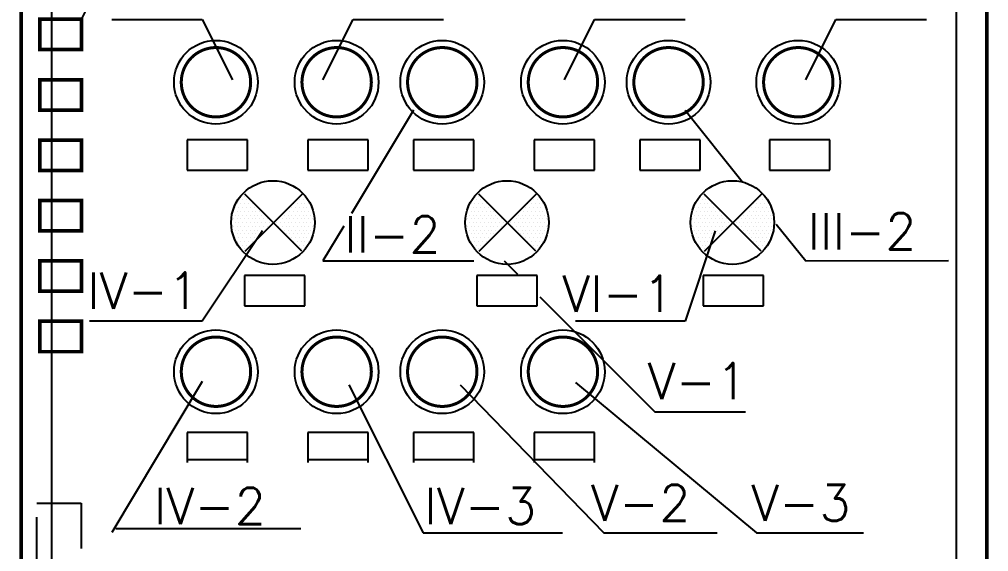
# Model space of a CAD drawing. Extents: x 385 to 3225, y -5 to 1635.
# Drawn here: x 2744.8 to 2825.1, y 1103.1 to 1147.2 of the extents above; entities that cross this region are included whole.
import ezdxf

# ---------------------------------------------------------------- set-up
doc = ezdxf.new("R2010")
doc.units = 0
doc.header["$LTSCALE"] = 30
doc.header["$MEASUREMENT"] = 0
doc.linetypes.add('HIDDEN2', pattern=[0.1875, 0.125, -0.0625])
doc.layers.get('0').update_dxf_attribs({"linetype": 'CONTINUOUS'})
doc.layers.add('SY', color=1, linetype='HIDDEN2')
doc.styles.add('HZ', font='txt', dxfattribs={"bigfont": 'hztxt'})

msp = doc.modelspace()

# ---------------------------------------------------------------- linework, layer by layer
for p, q in [((2747.483, 1199.731), (2747.483, 1034.731)), ((2822.483, 1034.731), (2822.483, 1199.731)), ((2749.983, 1147.231), (2752.483, 1152.231)), ((2749.983, 1147.231), (2749.983, 1147.231)), ((2752.483, 1147.231), (2759.983, 1147.231)), ((2759.983, 1147.231), (2762.483, 1142.231)), ((2769.983, 1142.231), (2772.483, 1147.231)), ((2772.483, 1147.231), (2779.983, 1147.231)), ((2789.983, 1142.231), (2792.483, 1147.231)), ((2792.483, 1147.231), (2799.983, 1147.231)), ((2809.983, 1142.231), (2812.483, 1147.231)), ((2812.483, 1147.231), (2819.983, 1147.231)), ((2777.483, 1139.731), (2772.338, 1131.157)), ((2799.983, 1139.731), (2804.715, 1133.815)), ((2763.733, 1137.257), (2758.733, 1137.257)), ((2758.733, 1137.257), (2758.733, 1134.757)), ((2763.733, 1134.757), (2763.733, 1137.257)), ((2773.732, 1137.257), (2768.732, 1137.257)), ((2768.732, 1137.257), (2768.732, 1134.757)), ((2773.732, 1134.757), (2773.732, 1137.257)), ((2782.481, 1137.257), (2777.481, 1137.257)), ((2777.481, 1137.257), (2777.481, 1134.757)), ((2782.481, 1134.757), (2782.481, 1137.257)), ((2792.48, 1137.257), (2787.48, 1137.257)), ((2787.48, 1137.257), (2787.48, 1134.757)), ((2792.48, 1134.757), (2792.48, 1137.257)), ((2801.229, 1137.257), (2796.229, 1137.257)), ((2796.229, 1137.257), (2796.229, 1134.757)), ((2801.229, 1134.757), (2801.229, 1137.257)), ((2811.978, 1137.257), (2806.978, 1137.257)), ((2806.978, 1137.257), (2806.978, 1134.757)), ((2811.978, 1134.757), (2811.978, 1137.257)), ((2758.733, 1134.757), (2763.733, 1134.757)), ((2768.732, 1134.757), (2773.732, 1134.757)), ((2777.481, 1134.757), (2782.481, 1134.757)), ((2787.48, 1134.757), (2792.48, 1134.757)), ((2796.229, 1134.757), (2801.229, 1134.757)), ((2806.978, 1134.757), (2811.978, 1134.757)), ((2763.472, 1132.783), (2768.193, 1128.066)), ((2768.257, 1132.751), (2763.504, 1128.001)), ((2782.864, 1132.783), (2787.585, 1128.066)), ((2787.65, 1132.751), (2782.896, 1128.001)), ((2801.538, 1132.783), (2806.259, 1128.066)), ((2806.324, 1132.751), (2801.57, 1128.001)), ((2771.717, 1130.122), (2769.983, 1127.231)), ((2807.541, 1130.283), (2809.983, 1127.231)), ((2764.983, 1129.731), (2759.983, 1122.231)), ((2802.483, 1129.731), (2799.983, 1122.231)), ((2769.983, 1127.231), (2782.483, 1127.231)), ((2784.983, 1127.231), (2786.089, 1126.124)), ((2809.983, 1127.231), (2821.8, 1127.253)), ((2763.483, 1126.015), (2763.483, 1123.515)), ((2768.483, 1126.015), (2763.483, 1126.015)), ((2768.483, 1123.515), (2768.483, 1126.015)), ((2782.731, 1126.015), (2782.731, 1123.515)), ((2787.731, 1126.015), (2782.731, 1126.015)), ((2787.731, 1123.515), (2787.731, 1126.015)), ((2801.479, 1126.015), (2801.479, 1123.515)), ((2806.479, 1126.015), (2801.479, 1126.015)), ((2806.479, 1123.515), (2806.479, 1126.015)), ((2787.947, 1124.267), (2797.483, 1114.731)), ((2763.483, 1123.515), (2768.483, 1123.515)), ((2782.731, 1123.515), (2787.731, 1123.515)), ((2801.479, 1123.515), (2806.479, 1123.515)), ((2759.983, 1122.231), (2750.643, 1122.231)), ((2799.983, 1122.231), (2790.917, 1122.231)), ((2759.983, 1117.231), (2752.483, 1104.731)), ((2790.917, 1117.146), (2805.907, 1104.693)), ((2772.135, 1116.966), (2778.275, 1104.693)), ((2781.345, 1116.966), (2793.265, 1104.693)), ((2797.483, 1114.731), (2804.983, 1114.731)), ((2763.733, 1113.026), (2758.733, 1113.026)), ((2758.733, 1113.026), (2758.733, 1110.526)), ((2763.733, 1110.526), (2763.733, 1113.026)), ((2773.732, 1113.026), (2768.732, 1113.026)), ((2768.732, 1113.026), (2768.732, 1110.526)), ((2773.732, 1110.526), (2773.732, 1113.026)), ((2782.481, 1113.026), (2777.481, 1113.026)), ((2777.481, 1113.026), (2777.481, 1110.526)), ((2782.481, 1110.526), (2782.481, 1113.026)), ((2792.48, 1113.026), (2787.48, 1113.026)), ((2787.48, 1113.026), (2787.48, 1110.526)), ((2792.48, 1110.526), (2792.48, 1113.026)), ((2758.733, 1110.775), (2763.733, 1110.775)), ((2768.732, 1110.775), (2773.732, 1110.775)), ((2777.481, 1110.775), (2782.481, 1110.775)), ((2787.48, 1110.775), (2792.48, 1110.775)), ((2752.81, 1105.054), (2768.161, 1105.054)), ((2778.275, 1104.693), (2789.833, 1104.693)), ((2793.265, 1104.693), (2802.656, 1104.693)), ((2805.907, 1104.693), (2814.756, 1104.693))]:
    msp.add_line(p, q)
at = {"color": 0}
for p, q in [((2763.026, 1132.283), (2763.026, 1132.283)), ((2763.183, 1132.596), (2763.183, 1132.596)), ((2763.339, 1132.283), (2763.339, 1132.283)), ((2763.495, 1132.596), (2763.495, 1132.596)), ((2763.651, 1132.283), (2763.651, 1132.283)), ((2763.964, 1132.283), (2763.964, 1132.283)), ((2768.026, 1132.283), (2768.026, 1132.283)), ((2768.183, 1132.596), (2768.183, 1132.596)), ((2768.339, 1132.283), (2768.339, 1132.283)), ((2768.495, 1132.596), (2768.495, 1132.596)), ((2768.651, 1132.283), (2768.651, 1132.283)), ((2782.419, 1132.283), (2782.419, 1132.283)), ((2782.575, 1132.596), (2782.575, 1132.596)), ((2782.731, 1132.283), (2782.731, 1132.283)), ((2782.887, 1132.596), (2782.887, 1132.596)), ((2783.044, 1132.283), (2783.044, 1132.283)), ((2783.356, 1132.283), (2783.356, 1132.283)), ((2787.419, 1132.283), (2787.419, 1132.283)), ((2787.575, 1132.596), (2787.575, 1132.596)), ((2787.731, 1132.283), (2787.731, 1132.283)), ((2787.887, 1132.596), (2787.887, 1132.596)), ((2788.044, 1132.283), (2788.044, 1132.283)), ((2801.093, 1132.283), (2801.093, 1132.283)), ((2801.249, 1132.596), (2801.249, 1132.596)), ((2801.405, 1132.283), (2801.405, 1132.283)), ((2801.561, 1132.596), (2801.561, 1132.596)), ((2801.718, 1132.283), (2801.718, 1132.283)), ((2802.03, 1132.283), (2802.03, 1132.283)), ((2806.093, 1132.283), (2806.093, 1132.283)), ((2806.249, 1132.596), (2806.249, 1132.596)), ((2806.405, 1132.283), (2806.405, 1132.283)), ((2806.561, 1132.596), (2806.561, 1132.596)), ((2806.718, 1132.283), (2806.718, 1132.283)), ((2762.714, 1131.658), (2762.714, 1131.658)), ((2762.87, 1131.971), (2762.87, 1131.971)), ((2763.026, 1131.658), (2763.026, 1131.658)), ((2763.183, 1131.971), (2763.183, 1131.971)), ((2763.339, 1131.658), (2763.339, 1131.658)), ((2763.495, 1131.971), (2763.495, 1131.971)), ((2763.651, 1131.658), (2763.651, 1131.658)), ((2763.808, 1131.971), (2763.808, 1131.971)), ((2763.964, 1131.658), (2763.964, 1131.658)), ((2764.12, 1131.971), (2764.12, 1131.971)), ((2764.276, 1131.658), (2764.276, 1131.658)), ((2764.589, 1131.658), (2764.589, 1131.658)), ((2767.401, 1131.658), (2767.401, 1131.658)), ((2767.558, 1131.971), (2767.558, 1131.971)), ((2767.714, 1131.658), (2767.714, 1131.658)), ((2767.87, 1131.971), (2767.87, 1131.971)), ((2768.026, 1131.658), (2768.026, 1131.658)), ((2768.183, 1131.971), (2768.183, 1131.971)), ((2768.339, 1131.658), (2768.339, 1131.658)), ((2768.495, 1131.971), (2768.495, 1131.971)), ((2768.651, 1131.658), (2768.651, 1131.658)), ((2768.808, 1131.971), (2768.808, 1131.971)), ((2768.964, 1131.658), (2768.964, 1131.658)), ((2782.106, 1131.658), (2782.106, 1131.658)), ((2782.262, 1131.971), (2782.262, 1131.971)), ((2782.419, 1131.658), (2782.419, 1131.658)), ((2782.575, 1131.971), (2782.575, 1131.971)), ((2782.731, 1131.658), (2782.731, 1131.658)), ((2782.887, 1131.971), (2782.887, 1131.971)), ((2783.044, 1131.658), (2783.044, 1131.658)), ((2783.2, 1131.971), (2783.2, 1131.971)), ((2783.356, 1131.658), (2783.356, 1131.658)), ((2783.512, 1131.971), (2783.512, 1131.971)), ((2783.669, 1131.658), (2783.669, 1131.658)), ((2783.981, 1131.658), (2783.981, 1131.658)), ((2786.794, 1131.658), (2786.794, 1131.658)), ((2786.95, 1131.971), (2786.95, 1131.971)), ((2787.106, 1131.658), (2787.106, 1131.658)), ((2787.262, 1131.971), (2787.262, 1131.971)), ((2787.419, 1131.658), (2787.419, 1131.658)), ((2787.575, 1131.971), (2787.575, 1131.971)), ((2787.731, 1131.658), (2787.731, 1131.658)), ((2787.887, 1131.971), (2787.887, 1131.971)), ((2788.044, 1131.658), (2788.044, 1131.658)), ((2788.2, 1131.971), (2788.2, 1131.971)), ((2788.356, 1131.658), (2788.356, 1131.658)), ((2800.78, 1131.658), (2800.78, 1131.658)), ((2800.936, 1131.971), (2800.936, 1131.971)), ((2801.093, 1131.658), (2801.093, 1131.658)), ((2801.249, 1131.971), (2801.249, 1131.971)), ((2801.405, 1131.658), (2801.405, 1131.658)), ((2801.561, 1131.971), (2801.561, 1131.971)), ((2801.718, 1131.658), (2801.718, 1131.658)), ((2801.874, 1131.971), (2801.874, 1131.971)), ((2802.03, 1131.658), (2802.03, 1131.658)), ((2802.186, 1131.971), (2802.186, 1131.971)), ((2802.343, 1131.658), (2802.343, 1131.658)), ((2802.655, 1131.658), (2802.655, 1131.658)), ((2805.468, 1131.658), (2805.468, 1131.658)), ((2805.624, 1131.971), (2805.624, 1131.971)), ((2805.78, 1131.658), (2805.78, 1131.658)), ((2805.936, 1131.971), (2805.936, 1131.971)), ((2806.093, 1131.658), (2806.093, 1131.658)), ((2806.249, 1131.971), (2806.249, 1131.971)), ((2806.405, 1131.658), (2806.405, 1131.658)), ((2806.561, 1131.971), (2806.561, 1131.971)), ((2806.718, 1131.658), (2806.718, 1131.658)), ((2806.874, 1131.971), (2806.874, 1131.971)), ((2807.03, 1131.658), (2807.03, 1131.658)), ((2762.558, 1131.346), (2762.558, 1131.346)), ((2762.558, 1130.721), (2762.558, 1130.721)), ((2762.714, 1131.033), (2762.714, 1131.033)), ((2762.87, 1131.346), (2762.87, 1131.346)), ((2762.87, 1130.721), (2762.87, 1130.721)), ((2763.026, 1131.033), (2763.026, 1131.033)), ((2763.183, 1131.346), (2763.183, 1131.346)), ((2763.183, 1130.721), (2763.183, 1130.721)), ((2763.339, 1131.033), (2763.339, 1131.033)), ((2763.495, 1131.346), (2763.495, 1131.346)), ((2763.495, 1130.721), (2763.495, 1130.721)), ((2763.651, 1131.033), (2763.651, 1131.033)), ((2763.808, 1131.346), (2763.808, 1131.346)), ((2763.808, 1130.721), (2763.808, 1130.721)), ((2763.964, 1131.033), (2763.964, 1131.033)), ((2764.12, 1131.346), (2764.12, 1131.346)), ((2764.12, 1130.721), (2764.12, 1130.721)), ((2764.276, 1131.033), (2764.276, 1131.033)), ((2764.433, 1131.346), (2764.433, 1131.346)), ((2764.433, 1130.721), (2764.433, 1130.721)), ((2764.589, 1131.033), (2764.589, 1131.033)), ((2764.745, 1131.346), (2764.745, 1131.346)), ((2764.745, 1130.721), (2764.745, 1130.721)), ((2764.901, 1131.033), (2764.901, 1131.033)), ((2765.058, 1130.721), (2765.058, 1130.721)), ((2765.214, 1131.033), (2765.214, 1131.033)), ((2765.37, 1130.721), (2765.37, 1130.721)), ((2766.308, 1130.721), (2766.308, 1130.721)), ((2766.62, 1130.721), (2766.62, 1130.721)), ((2766.776, 1131.033), (2766.776, 1131.033)), ((2766.933, 1131.346), (2766.933, 1131.346)), ((2766.933, 1130.721), (2766.933, 1130.721)), ((2767.089, 1131.033), (2767.089, 1131.033)), ((2767.245, 1131.346), (2767.245, 1131.346)), ((2767.245, 1130.721), (2767.245, 1130.721)), ((2767.401, 1131.033), (2767.401, 1131.033)), ((2767.558, 1131.346), (2767.558, 1131.346)), ((2767.558, 1130.721), (2767.558, 1130.721)), ((2767.714, 1131.033), (2767.714, 1131.033)), ((2767.87, 1131.346), (2767.87, 1131.346)), ((2767.87, 1130.721), (2767.87, 1130.721)), ((2768.026, 1131.033), (2768.026, 1131.033)), ((2768.183, 1131.346), (2768.183, 1131.346)), ((2768.183, 1130.721), (2768.183, 1130.721)), ((2768.339, 1131.033), (2768.339, 1131.033)), ((2768.495, 1131.346), (2768.495, 1131.346)), ((2768.495, 1130.721), (2768.495, 1130.721)), ((2768.651, 1131.033), (2768.651, 1131.033)), ((2768.808, 1131.346), (2768.808, 1131.346)), ((2768.808, 1130.721), (2768.808, 1130.721)), ((2768.964, 1131.033), (2768.964, 1131.033)), ((2769.12, 1131.346), (2769.12, 1131.346)), ((2769.12, 1130.721), (2769.12, 1130.721)), ((2781.95, 1131.346), (2781.95, 1131.346)), ((2781.95, 1130.721), (2781.95, 1130.721)), ((2782.106, 1131.033), (2782.106, 1131.033)), ((2782.262, 1131.346), (2782.262, 1131.346)), ((2782.262, 1130.721), (2782.262, 1130.721)), ((2782.419, 1131.033), (2782.419, 1131.033)), ((2782.575, 1131.346), (2782.575, 1131.346)), ((2782.575, 1130.721), (2782.575, 1130.721)), ((2782.731, 1131.033), (2782.731, 1131.033)), ((2782.887, 1131.346), (2782.887, 1131.346)), ((2782.887, 1130.721), (2782.887, 1130.721)), ((2783.044, 1131.033), (2783.044, 1131.033)), ((2783.2, 1131.346), (2783.2, 1131.346)), ((2783.2, 1130.721), (2783.2, 1130.721)), ((2783.356, 1131.033), (2783.356, 1131.033)), ((2783.512, 1131.346), (2783.512, 1131.346)), ((2783.512, 1130.721), (2783.512, 1130.721)), ((2783.669, 1131.033), (2783.669, 1131.033)), ((2783.825, 1131.346), (2783.825, 1131.346)), ((2783.825, 1130.721), (2783.825, 1130.721)), ((2783.981, 1131.033), (2783.981, 1131.033)), ((2784.137, 1131.346), (2784.137, 1131.346)), ((2784.137, 1130.721), (2784.137, 1130.721)), ((2784.294, 1131.033), (2784.294, 1131.033)), ((2784.45, 1130.721), (2784.45, 1130.721)), ((2784.606, 1131.033), (2784.606, 1131.033)), ((2784.762, 1130.721), (2784.762, 1130.721)), ((2785.7, 1130.721), (2785.7, 1130.721)), ((2786.012, 1130.721), (2786.012, 1130.721)), ((2786.169, 1131.033), (2786.169, 1131.033)), ((2786.325, 1131.346), (2786.325, 1131.346)), ((2786.325, 1130.721), (2786.325, 1130.721)), ((2786.481, 1131.033), (2786.481, 1131.033)), ((2786.637, 1131.346), (2786.637, 1131.346)), ((2786.637, 1130.721), (2786.637, 1130.721)), ((2786.794, 1131.033), (2786.794, 1131.033)), ((2786.95, 1131.346), (2786.95, 1131.346)), ((2786.95, 1130.721), (2786.95, 1130.721)), ((2787.106, 1131.033), (2787.106, 1131.033)), ((2787.262, 1131.346), (2787.262, 1131.346)), ((2787.262, 1130.721), (2787.262, 1130.721)), ((2787.419, 1131.033), (2787.419, 1131.033)), ((2787.575, 1131.346), (2787.575, 1131.346)), ((2787.575, 1130.721), (2787.575, 1130.721)), ((2787.731, 1131.033), (2787.731, 1131.033)), ((2787.887, 1131.346), (2787.887, 1131.346)), ((2787.887, 1130.721), (2787.887, 1130.721)), ((2788.044, 1131.033), (2788.044, 1131.033)), ((2788.2, 1131.346), (2788.2, 1131.346)), ((2788.2, 1130.721), (2788.2, 1130.721)), ((2788.356, 1131.033), (2788.356, 1131.033)), ((2788.512, 1131.346), (2788.512, 1131.346)), ((2788.512, 1130.721), (2788.512, 1130.721)), ((2800.624, 1131.346), (2800.624, 1131.346)), ((2800.624, 1130.721), (2800.624, 1130.721)), ((2800.78, 1131.033), (2800.78, 1131.033)), ((2800.936, 1131.346), (2800.936, 1131.346)), ((2800.936, 1130.721), (2800.936, 1130.721)), ((2801.093, 1131.033), (2801.093, 1131.033)), ((2801.249, 1131.346), (2801.249, 1131.346)), ((2801.249, 1130.721), (2801.249, 1130.721)), ((2801.405, 1131.033), (2801.405, 1131.033)), ((2801.561, 1131.346), (2801.561, 1131.346)), ((2801.561, 1130.721), (2801.561, 1130.721)), ((2801.718, 1131.033), (2801.718, 1131.033)), ((2801.874, 1131.346), (2801.874, 1131.346)), ((2801.874, 1130.721), (2801.874, 1130.721)), ((2802.03, 1131.033), (2802.03, 1131.033)), ((2802.186, 1131.346), (2802.186, 1131.346)), ((2802.186, 1130.721), (2802.186, 1130.721)), ((2802.343, 1131.033), (2802.343, 1131.033)), ((2802.499, 1131.346), (2802.499, 1131.346)), ((2802.499, 1130.721), (2802.499, 1130.721)), ((2802.655, 1131.033), (2802.655, 1131.033)), ((2802.811, 1131.346), (2802.811, 1131.346)), ((2802.811, 1130.721), (2802.811, 1130.721)), ((2802.968, 1131.033), (2802.968, 1131.033)), ((2803.124, 1130.721), (2803.124, 1130.721)), ((2803.28, 1131.033), (2803.28, 1131.033)), ((2803.436, 1130.721), (2803.436, 1130.721)), ((2804.374, 1130.721), (2804.374, 1130.721)), ((2804.686, 1130.721), (2804.686, 1130.721)), ((2804.843, 1131.033), (2804.843, 1131.033)), ((2804.999, 1131.346), (2804.999, 1131.346)), ((2804.999, 1130.721), (2804.999, 1130.721)), ((2805.155, 1131.033), (2805.155, 1131.033)), ((2805.311, 1131.346), (2805.311, 1131.346)), ((2805.311, 1130.721), (2805.311, 1130.721)), ((2805.468, 1131.033), (2805.468, 1131.033)), ((2805.624, 1131.346), (2805.624, 1131.346)), ((2805.624, 1130.721), (2805.624, 1130.721)), ((2805.78, 1131.033), (2805.78, 1131.033)), ((2805.936, 1131.346), (2805.936, 1131.346)), ((2805.936, 1130.721), (2805.936, 1130.721)), ((2806.093, 1131.033), (2806.093, 1131.033)), ((2806.249, 1131.346), (2806.249, 1131.346)), ((2806.249, 1130.721), (2806.249, 1130.721)), ((2806.405, 1131.033), (2806.405, 1131.033)), ((2806.561, 1131.346), (2806.561, 1131.346)), ((2806.561, 1130.721), (2806.561, 1130.721)), ((2806.718, 1131.033), (2806.718, 1131.033)), ((2806.874, 1131.346), (2806.874, 1131.346)), ((2806.874, 1130.721), (2806.874, 1130.721)), ((2807.03, 1131.033), (2807.03, 1131.033)), ((2807.186, 1131.346), (2807.186, 1131.346)), ((2807.186, 1130.721), (2807.186, 1130.721)), ((2762.401, 1130.408), (2762.401, 1130.408)), ((2762.558, 1130.096), (2762.558, 1130.096)), ((2762.714, 1130.408), (2762.714, 1130.408)), ((2762.87, 1130.096), (2762.87, 1130.096)), ((2763.026, 1130.408), (2763.026, 1130.408)), ((2763.183, 1130.096), (2763.183, 1130.096)), ((2763.339, 1130.408), (2763.339, 1130.408)), ((2763.495, 1130.096), (2763.495, 1130.096)), ((2763.651, 1130.408), (2763.651, 1130.408)), ((2763.808, 1130.096), (2763.808, 1130.096)), ((2763.964, 1130.408), (2763.964, 1130.408)), ((2764.12, 1130.096), (2764.12, 1130.096)), ((2764.276, 1130.408), (2764.276, 1130.408)), ((2764.433, 1130.096), (2764.433, 1130.096)), ((2764.589, 1130.408), (2764.589, 1130.408)), ((2764.745, 1130.096), (2764.745, 1130.096)), ((2764.901, 1130.408), (2764.901, 1130.408)), ((2765.058, 1130.096), (2765.058, 1130.096)), ((2765.214, 1130.408), (2765.214, 1130.408)), ((2765.37, 1130.096), (2765.37, 1130.096)), ((2765.526, 1130.408), (2765.526, 1130.408)), ((2765.839, 1130.408), (2765.839, 1130.408)), ((2766.151, 1130.408), (2766.151, 1130.408)), ((2766.308, 1130.096), (2766.308, 1130.096)), ((2766.464, 1130.408), (2766.464, 1130.408)), ((2766.62, 1130.096), (2766.62, 1130.096)), ((2766.776, 1130.408), (2766.776, 1130.408)), ((2766.933, 1130.096), (2766.933, 1130.096)), ((2767.089, 1130.408), (2767.089, 1130.408)), ((2767.245, 1130.096), (2767.245, 1130.096)), ((2767.401, 1130.408), (2767.401, 1130.408)), ((2767.558, 1130.096), (2767.558, 1130.096)), ((2767.714, 1130.408), (2767.714, 1130.408)), ((2767.87, 1130.096), (2767.87, 1130.096)), ((2768.026, 1130.408), (2768.026, 1130.408)), ((2768.183, 1130.096), (2768.183, 1130.096)), ((2768.339, 1130.408), (2768.339, 1130.408)), ((2768.495, 1130.096), (2768.495, 1130.096)), ((2768.651, 1130.408), (2768.651, 1130.408)), ((2768.808, 1130.096), (2768.808, 1130.096)), ((2768.964, 1130.408), (2768.964, 1130.408)), ((2769.12, 1130.096), (2769.12, 1130.096)), ((2769.276, 1130.408), (2769.276, 1130.408)), ((2781.794, 1130.408), (2781.794, 1130.408)), ((2781.95, 1130.096), (2781.95, 1130.096)), ((2782.106, 1130.408), (2782.106, 1130.408)), ((2782.262, 1130.096), (2782.262, 1130.096)), ((2782.419, 1130.408), (2782.419, 1130.408)), ((2782.575, 1130.096), (2782.575, 1130.096)), ((2782.731, 1130.408), (2782.731, 1130.408)), ((2782.887, 1130.096), (2782.887, 1130.096)), ((2783.044, 1130.408), (2783.044, 1130.408)), ((2783.2, 1130.096), (2783.2, 1130.096)), ((2783.356, 1130.408), (2783.356, 1130.408)), ((2783.512, 1130.096), (2783.512, 1130.096)), ((2783.669, 1130.408), (2783.669, 1130.408)), ((2783.825, 1130.096), (2783.825, 1130.096)), ((2783.981, 1130.408), (2783.981, 1130.408)), ((2784.137, 1130.096), (2784.137, 1130.096)), ((2784.294, 1130.408), (2784.294, 1130.408)), ((2784.45, 1130.096), (2784.45, 1130.096)), ((2784.606, 1130.408), (2784.606, 1130.408)), ((2784.762, 1130.096), (2784.762, 1130.096)), ((2784.919, 1130.408), (2784.919, 1130.408)), ((2785.231, 1130.408), (2785.231, 1130.408)), ((2785.544, 1130.408), (2785.544, 1130.408)), ((2785.7, 1130.096), (2785.7, 1130.096)), ((2785.856, 1130.408), (2785.856, 1130.408)), ((2786.012, 1130.096), (2786.012, 1130.096)), ((2786.169, 1130.408), (2786.169, 1130.408)), ((2786.325, 1130.096), (2786.325, 1130.096)), ((2786.481, 1130.408), (2786.481, 1130.408)), ((2786.637, 1130.096), (2786.637, 1130.096)), ((2786.794, 1130.408), (2786.794, 1130.408)), ((2786.95, 1130.096), (2786.95, 1130.096)), ((2787.106, 1130.408), (2787.106, 1130.408)), ((2787.262, 1130.096), (2787.262, 1130.096)), ((2787.419, 1130.408), (2787.419, 1130.408)), ((2787.575, 1130.096), (2787.575, 1130.096)), ((2787.731, 1130.408), (2787.731, 1130.408)), ((2787.887, 1130.096), (2787.887, 1130.096)), ((2788.044, 1130.408), (2788.044, 1130.408)), ((2788.2, 1130.096), (2788.2, 1130.096)), ((2788.356, 1130.408), (2788.356, 1130.408)), ((2788.512, 1130.096), (2788.512, 1130.096)), ((2788.669, 1130.408), (2788.669, 1130.408)), ((2800.468, 1130.408), (2800.468, 1130.408)), ((2800.624, 1130.096), (2800.624, 1130.096)), ((2800.78, 1130.408), (2800.78, 1130.408)), ((2800.936, 1130.096), (2800.936, 1130.096)), ((2801.093, 1130.408), (2801.093, 1130.408)), ((2801.249, 1130.096), (2801.249, 1130.096)), ((2801.405, 1130.408), (2801.405, 1130.408)), ((2801.561, 1130.096), (2801.561, 1130.096)), ((2801.718, 1130.408), (2801.718, 1130.408)), ((2801.874, 1130.096), (2801.874, 1130.096)), ((2802.03, 1130.408), (2802.03, 1130.408)), ((2802.186, 1130.096), (2802.186, 1130.096)), ((2802.343, 1130.408), (2802.343, 1130.408)), ((2802.499, 1130.096), (2802.499, 1130.096)), ((2802.655, 1130.408), (2802.655, 1130.408)), ((2802.811, 1130.096), (2802.811, 1130.096)), ((2802.968, 1130.408), (2802.968, 1130.408)), ((2803.124, 1130.096), (2803.124, 1130.096)), ((2803.28, 1130.408), (2803.28, 1130.408)), ((2803.436, 1130.096), (2803.436, 1130.096)), ((2803.593, 1130.408), (2803.593, 1130.408)), ((2803.905, 1130.408), (2803.905, 1130.408)), ((2804.218, 1130.408), (2804.218, 1130.408)), ((2804.374, 1130.096), (2804.374, 1130.096)), ((2804.53, 1130.408), (2804.53, 1130.408)), ((2804.686, 1130.096), (2804.686, 1130.096)), ((2804.843, 1130.408), (2804.843, 1130.408)), ((2804.999, 1130.096), (2804.999, 1130.096)), ((2805.155, 1130.408), (2805.155, 1130.408)), ((2805.311, 1130.096), (2805.311, 1130.096)), ((2805.468, 1130.408), (2805.468, 1130.408)), ((2805.624, 1130.096), (2805.624, 1130.096)), ((2805.78, 1130.408), (2805.78, 1130.408)), ((2805.936, 1130.096), (2805.936, 1130.096)), ((2806.093, 1130.408), (2806.093, 1130.408)), ((2806.249, 1130.096), (2806.249, 1130.096)), ((2806.405, 1130.408), (2806.405, 1130.408)), ((2806.561, 1130.096), (2806.561, 1130.096)), ((2806.718, 1130.408), (2806.718, 1130.408)), ((2806.874, 1130.096), (2806.874, 1130.096)), ((2807.03, 1130.408), (2807.03, 1130.408)), ((2807.186, 1130.096), (2807.186, 1130.096)), ((2807.343, 1130.408), (2807.343, 1130.408)), ((2762.558, 1129.471), (2762.558, 1129.471)), ((2762.714, 1129.783), (2762.714, 1129.783)), ((2762.714, 1129.158), (2762.714, 1129.158)), ((2762.87, 1129.471), (2762.87, 1129.471)), ((2763.026, 1129.783), (2763.026, 1129.783)), ((2763.026, 1129.158), (2763.026, 1129.158)), ((2763.183, 1129.471), (2763.183, 1129.471)), ((2763.339, 1129.783), (2763.339, 1129.783)), ((2763.339, 1129.158), (2763.339, 1129.158)), ((2763.495, 1129.471), (2763.495, 1129.471)), ((2763.651, 1129.783), (2763.651, 1129.783)), ((2763.651, 1129.158), (2763.651, 1129.158)), ((2763.808, 1129.471), (2763.808, 1129.471)), ((2763.964, 1129.783), (2763.964, 1129.783)), ((2763.964, 1129.158), (2763.964, 1129.158)), ((2764.12, 1129.471), (2764.12, 1129.471)), ((2764.276, 1129.783), (2764.276, 1129.783)), ((2764.276, 1129.158), (2764.276, 1129.158)), ((2764.433, 1129.471), (2764.433, 1129.471)), ((2764.589, 1129.783), (2764.589, 1129.783)), ((2764.589, 1129.158), (2764.589, 1129.158)), ((2764.745, 1129.471), (2764.745, 1129.471)), ((2764.901, 1129.783), (2764.901, 1129.783)), ((2765.214, 1129.783), (2765.214, 1129.783)), ((2766.776, 1129.783), (2766.776, 1129.783)), ((2766.933, 1129.471), (2766.933, 1129.471)), ((2767.089, 1129.783), (2767.089, 1129.783)), ((2767.245, 1129.471), (2767.245, 1129.471)), ((2767.401, 1129.783), (2767.401, 1129.783)), ((2767.401, 1129.158), (2767.401, 1129.158)), ((2767.558, 1129.471), (2767.558, 1129.471)), ((2767.714, 1129.783), (2767.714, 1129.783)), ((2767.714, 1129.158), (2767.714, 1129.158)), ((2767.87, 1129.471), (2767.87, 1129.471)), ((2768.026, 1129.783), (2768.026, 1129.783)), ((2768.026, 1129.158), (2768.026, 1129.158)), ((2768.183, 1129.471), (2768.183, 1129.471)), ((2768.339, 1129.783), (2768.339, 1129.783)), ((2768.339, 1129.158), (2768.339, 1129.158)), ((2768.495, 1129.471), (2768.495, 1129.471)), ((2768.651, 1129.783), (2768.651, 1129.783)), ((2768.651, 1129.158), (2768.651, 1129.158)), ((2768.808, 1129.471), (2768.808, 1129.471)), ((2768.964, 1129.783), (2768.964, 1129.783)), ((2768.964, 1129.158), (2768.964, 1129.158)), ((2769.12, 1129.471), (2769.12, 1129.471)), ((2781.95, 1129.471), (2781.95, 1129.471)), ((2782.106, 1129.783), (2782.106, 1129.783)), ((2782.106, 1129.158), (2782.106, 1129.158)), ((2782.262, 1129.471), (2782.262, 1129.471)), ((2782.419, 1129.783), (2782.419, 1129.783)), ((2782.419, 1129.158), (2782.419, 1129.158)), ((2782.575, 1129.471), (2782.575, 1129.471)), ((2782.731, 1129.783), (2782.731, 1129.783)), ((2782.731, 1129.158), (2782.731, 1129.158)), ((2782.887, 1129.471), (2782.887, 1129.471)), ((2783.044, 1129.783), (2783.044, 1129.783)), ((2783.044, 1129.158), (2783.044, 1129.158)), ((2783.2, 1129.471), (2783.2, 1129.471)), ((2783.356, 1129.783), (2783.356, 1129.783)), ((2783.356, 1129.158), (2783.356, 1129.158)), ((2783.512, 1129.471), (2783.512, 1129.471)), ((2783.669, 1129.783), (2783.669, 1129.783)), ((2783.669, 1129.158), (2783.669, 1129.158)), ((2783.825, 1129.471), (2783.825, 1129.471)), ((2783.981, 1129.783), (2783.981, 1129.783)), ((2783.981, 1129.158), (2783.981, 1129.158)), ((2784.137, 1129.471), (2784.137, 1129.471)), ((2784.294, 1129.783), (2784.294, 1129.783)), ((2784.606, 1129.783), (2784.606, 1129.783)), ((2786.169, 1129.783), (2786.169, 1129.783)), ((2786.325, 1129.471), (2786.325, 1129.471)), ((2786.481, 1129.783), (2786.481, 1129.783)), ((2786.637, 1129.471), (2786.637, 1129.471)), ((2786.794, 1129.783), (2786.794, 1129.783)), ((2786.794, 1129.158), (2786.794, 1129.158)), ((2786.95, 1129.471), (2786.95, 1129.471)), ((2787.106, 1129.783), (2787.106, 1129.783)), ((2787.106, 1129.158), (2787.106, 1129.158)), ((2787.262, 1129.471), (2787.262, 1129.471)), ((2787.419, 1129.783), (2787.419, 1129.783)), ((2787.419, 1129.158), (2787.419, 1129.158)), ((2787.575, 1129.471), (2787.575, 1129.471)), ((2787.731, 1129.783), (2787.731, 1129.783)), ((2787.731, 1129.158), (2787.731, 1129.158)), ((2787.887, 1129.471), (2787.887, 1129.471)), ((2788.044, 1129.783), (2788.044, 1129.783)), ((2788.044, 1129.158), (2788.044, 1129.158)), ((2788.2, 1129.471), (2788.2, 1129.471)), ((2788.356, 1129.783), (2788.356, 1129.783)), ((2788.356, 1129.158), (2788.356, 1129.158)), ((2788.512, 1129.471), (2788.512, 1129.471)), ((2800.624, 1129.471), (2800.624, 1129.471)), ((2800.78, 1129.783), (2800.78, 1129.783)), ((2800.78, 1129.158), (2800.78, 1129.158)), ((2800.936, 1129.471), (2800.936, 1129.471)), ((2801.093, 1129.783), (2801.093, 1129.783)), ((2801.093, 1129.158), (2801.093, 1129.158)), ((2801.249, 1129.471), (2801.249, 1129.471)), ((2801.405, 1129.783), (2801.405, 1129.783)), ((2801.405, 1129.158), (2801.405, 1129.158)), ((2801.561, 1129.471), (2801.561, 1129.471)), ((2801.718, 1129.783), (2801.718, 1129.783)), ((2801.718, 1129.158), (2801.718, 1129.158)), ((2801.874, 1129.471), (2801.874, 1129.471)), ((2802.03, 1129.783), (2802.03, 1129.783)), ((2802.03, 1129.158), (2802.03, 1129.158)), ((2802.186, 1129.471), (2802.186, 1129.471)), ((2802.343, 1129.783), (2802.343, 1129.783)), ((2802.343, 1129.158), (2802.343, 1129.158)), ((2802.499, 1129.471), (2802.499, 1129.471)), ((2802.655, 1129.783), (2802.655, 1129.783)), ((2802.655, 1129.158), (2802.655, 1129.158)), ((2802.811, 1129.471), (2802.811, 1129.471)), ((2802.968, 1129.783), (2802.968, 1129.783)), ((2803.28, 1129.783), (2803.28, 1129.783)), ((2804.843, 1129.783), (2804.843, 1129.783)), ((2804.999, 1129.471), (2804.999, 1129.471)), ((2805.155, 1129.783), (2805.155, 1129.783)), ((2805.311, 1129.471), (2805.311, 1129.471)), ((2805.468, 1129.783), (2805.468, 1129.783)), ((2805.468, 1129.158), (2805.468, 1129.158)), ((2805.624, 1129.471), (2805.624, 1129.471)), ((2805.78, 1129.783), (2805.78, 1129.783)), ((2805.78, 1129.158), (2805.78, 1129.158)), ((2805.936, 1129.471), (2805.936, 1129.471)), ((2806.093, 1129.783), (2806.093, 1129.783)), ((2806.093, 1129.158), (2806.093, 1129.158)), ((2806.249, 1129.471), (2806.249, 1129.471)), ((2806.405, 1129.783), (2806.405, 1129.783)), ((2806.405, 1129.158), (2806.405, 1129.158)), ((2806.561, 1129.471), (2806.561, 1129.471)), ((2806.718, 1129.783), (2806.718, 1129.783)), ((2806.718, 1129.158), (2806.718, 1129.158)), ((2806.874, 1129.471), (2806.874, 1129.471)), ((2807.03, 1129.783), (2807.03, 1129.783)), ((2807.03, 1129.158), (2807.03, 1129.158)), ((2807.186, 1129.471), (2807.186, 1129.471)), ((2762.87, 1128.846), (2762.87, 1128.846)), ((2763.026, 1128.533), (2763.026, 1128.533)), ((2763.183, 1128.846), (2763.183, 1128.846)), ((2763.183, 1128.221), (2763.183, 1128.221)), ((2763.339, 1128.533), (2763.339, 1128.533)), ((2763.495, 1128.846), (2763.495, 1128.846)), ((2763.495, 1128.221), (2763.495, 1128.221)), ((2763.651, 1128.533), (2763.651, 1128.533)), ((2763.808, 1128.846), (2763.808, 1128.846)), ((2763.964, 1128.533), (2763.964, 1128.533)), ((2764.12, 1128.846), (2764.12, 1128.846)), ((2767.558, 1128.846), (2767.558, 1128.846)), ((2767.87, 1128.846), (2767.87, 1128.846)), ((2768.026, 1128.533), (2768.026, 1128.533)), ((2768.183, 1128.846), (2768.183, 1128.846)), ((2768.183, 1128.221), (2768.183, 1128.221)), ((2768.339, 1128.533), (2768.339, 1128.533)), ((2768.495, 1128.846), (2768.495, 1128.846)), ((2768.495, 1128.221), (2768.495, 1128.221)), ((2768.651, 1128.533), (2768.651, 1128.533)), ((2768.808, 1128.846), (2768.808, 1128.846)), ((2782.262, 1128.846), (2782.262, 1128.846)), ((2782.419, 1128.533), (2782.419, 1128.533)), ((2782.575, 1128.846), (2782.575, 1128.846)), ((2782.575, 1128.221), (2782.575, 1128.221)), ((2782.731, 1128.533), (2782.731, 1128.533)), ((2782.887, 1128.846), (2782.887, 1128.846)), ((2782.887, 1128.221), (2782.887, 1128.221)), ((2783.044, 1128.533), (2783.044, 1128.533)), ((2783.2, 1128.846), (2783.2, 1128.846)), ((2783.356, 1128.533), (2783.356, 1128.533)), ((2783.512, 1128.846), (2783.512, 1128.846)), ((2786.95, 1128.846), (2786.95, 1128.846)), ((2787.262, 1128.846), (2787.262, 1128.846)), ((2787.419, 1128.533), (2787.419, 1128.533)), ((2787.575, 1128.846), (2787.575, 1128.846)), ((2787.575, 1128.221), (2787.575, 1128.221)), ((2787.731, 1128.533), (2787.731, 1128.533)), ((2787.887, 1128.846), (2787.887, 1128.846)), ((2787.887, 1128.221), (2787.887, 1128.221)), ((2788.044, 1128.533), (2788.044, 1128.533)), ((2788.2, 1128.846), (2788.2, 1128.846)), ((2800.936, 1128.846), (2800.936, 1128.846)), ((2801.093, 1128.533), (2801.093, 1128.533)), ((2801.249, 1128.846), (2801.249, 1128.846)), ((2801.249, 1128.221), (2801.249, 1128.221)), ((2801.405, 1128.533), (2801.405, 1128.533)), ((2801.561, 1128.846), (2801.561, 1128.846)), ((2801.561, 1128.221), (2801.561, 1128.221)), ((2801.718, 1128.533), (2801.718, 1128.533)), ((2801.874, 1128.846), (2801.874, 1128.846)), ((2802.03, 1128.533), (2802.03, 1128.533)), ((2802.186, 1128.846), (2802.186, 1128.846)), ((2805.624, 1128.846), (2805.624, 1128.846)), ((2805.936, 1128.846), (2805.936, 1128.846)), ((2806.093, 1128.533), (2806.093, 1128.533)), ((2806.249, 1128.846), (2806.249, 1128.846)), ((2806.249, 1128.221), (2806.249, 1128.221)), ((2806.405, 1128.533), (2806.405, 1128.533)), ((2806.561, 1128.846), (2806.561, 1128.846)), ((2806.561, 1128.221), (2806.561, 1128.221)), ((2806.718, 1128.533), (2806.718, 1128.533)), ((2806.874, 1128.846), (2806.874, 1128.846))]:
    msp.add_line(p, q, dxfattribs=at)
at = {"const_width": 0.3}
for points in [[(2744.983, 1032.231), (2744.983, 1202.231), (2824.983, 1202.231), (2824.983, 1032.231), (2744.983, 1032.231)], [(2746.518, 1147.251), (2749.981, 1147.251), (2749.981, 1144.734), (2746.518, 1144.734), (2746.518, 1147.251)], [(2746.518, 1142.231), (2749.981, 1142.231), (2749.981, 1139.714), (2746.518, 1139.714), (2746.518, 1142.231)], [(2746.518, 1137.231), (2749.981, 1137.231), (2749.981, 1134.714), (2746.518, 1134.714), (2746.518, 1137.231)], [(2746.518, 1132.231), (2749.981, 1132.231), (2749.981, 1129.714), (2746.518, 1129.714), (2746.518, 1132.231)], [(2746.518, 1127.231), (2749.981, 1127.231), (2749.981, 1124.714), (2746.518, 1124.714), (2746.518, 1127.231)], [(2746.518, 1122.231), (2749.981, 1122.231), (2749.981, 1119.714), (2746.518, 1119.714), (2746.518, 1122.231)]]:
    msp.add_lwpolyline(points, dxfattribs=at)
at = {"const_width": 0.25}
for points in [[(2758.244, 1142.031, 1), (2763.994, 1142.031, 1)], [(2768.243, 1142.031, 1), (2773.993, 1142.031, 1)], [(2776.992, 1142.031, 1), (2782.742, 1142.031, 1)], [(2786.991, 1142.031, 1), (2792.741, 1142.031, 1)], [(2795.74, 1142.031, 1), (2801.49, 1142.031, 1)], [(2806.489, 1142.031, 1), (2812.239, 1142.031, 1)], [(2758.244, 1118.05, 1), (2763.994, 1118.05, 1)], [(2768.243, 1118.05, 1), (2773.993, 1118.05, 1)], [(2776.992, 1118.05, 1), (2782.742, 1118.05, 1)], [(2786.991, 1118.05, 1), (2792.741, 1118.05, 1)]]:
    msp.add_lwpolyline(points, format="xyb", close=True, dxfattribs=at)
for centre, radius in [((2761.119, 1142.031), 3.469), ((2771.118, 1142.031), 3.469), ((2779.867, 1142.031), 3.469), ((2789.866, 1142.031), 3.469), ((2798.615, 1142.031), 3.469), ((2809.364, 1142.031), 3.469), ((2765.839, 1130.408), 3.462), ((2785.231, 1130.408), 3.462), ((2803.905, 1130.408), 3.462), ((2761.119, 1118.05), 3.469), ((2771.118, 1118.05), 3.469), ((2779.867, 1118.05), 3.469), ((2789.866, 1118.05), 3.469)]:
    msp.add_circle(centre, radius)
at = {"layer": 'SY'}
for p, q in [((2746.28, 1107.161), (2749.939, 1107.161)), ((2746.28, 1079.741), (2746.28, 1107.161)), ((2749.939, 1107.161), (2749.939, 1079.741))]:
    msp.add_line(p, q, dxfattribs=at)

# ---------------------------------------------------------------- texts
at = {"style": 'HZ'}
for s, p in [('II-2', (2771.75, 1127.926)), ('III-2', (2810.141, 1128.185)), ('IV-1', (2750.457, 1123.272)), ('VI-1', (2789.807, 1123.014)), ('V-1', (2796.894, 1115.775)), ('IV-2', (2755.987, 1105.433)), ('IV-3', (2778.387, 1105.433)), ('V-2', (2792.182, 1105.692)), ('V-3', (2805.46, 1105.692))]:
    msp.add_text(s, height=3, dxfattribs=at).set_placement(p)

doc.saveas('drawing.dxf')
